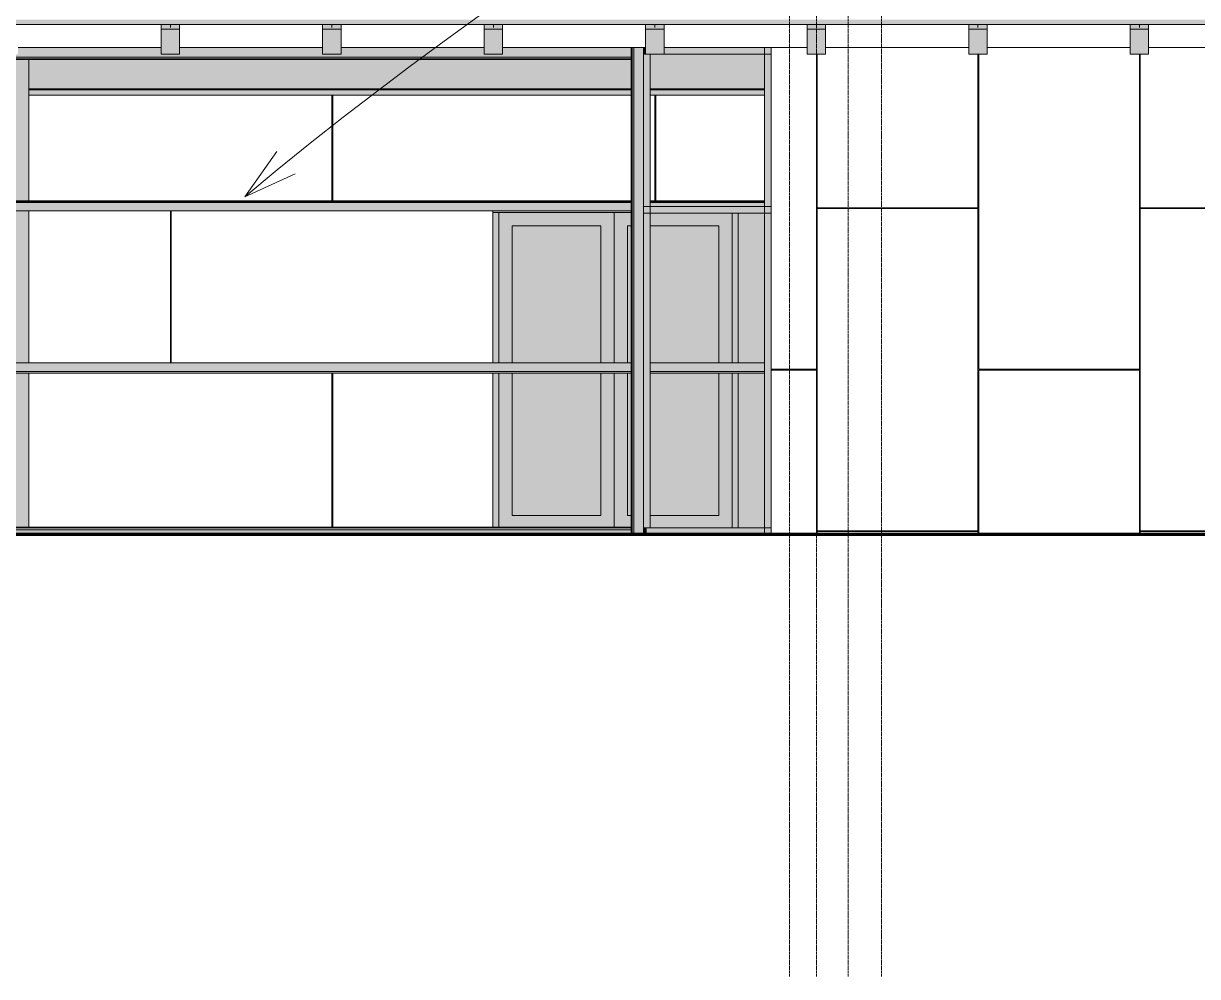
# Model space of a CAD drawing. Header units: inches. Extents: x 20478 to 36684, y -248 to 750.
# Drawn here: x 22113.2 to 22463.9, y -132 to 152.7 of the extents above; entities that cross this region are included whole.
import ezdxf

# ---------------------------------------------------------------- set-up
doc = ezdxf.new("R2010")
doc.units = ezdxf.units.IN
doc.header["$MEASUREMENT"] = 0
doc.linetypes.add('Grid Line 1_2_', pattern=[0.875, 0.5, -0.125, 0.125, -0.125])
for name, color, linetype, lineweight in [('A-CLNG', 13, 'Continuous', 13), ('A-DOOR', 31, 'Continuous', 13), ('A-GLAZ-CURT', 52, 'Continuous', 9), ('A-GLAZ-CWMG', 51, 'Continuous', 9), ('A-ROOF', 132, 'Continuous', 13), ('A-WALL-PATT', 111, 'Continuous', 13), ('C-TOPO', 7, 'Continuous', 9), ('G-ANNO-TEXT', 231, 'Continuous', 9), ('L-SITE-WALL', 31, 'Continuous', 13), ('M-HVAC-DUCT', 70, 'Continuous', 9), ('S-BEAM', 12, 'Continuous', 9), ('S-COLS', 52, 'Continuous', 9), ('S-GRID', 1, 'Continuous', 9)]:
    doc.layers.add(name, color=color, linetype=linetype, lineweight=lineweight)

# ---------------------------------------------------------------- blocks, each defined once
blk = doc.blocks.new('Girt_C - 8_D-1148644-Elevation - West')
at = {"layer": 'S-BEAM'}
h = blk.add_hatch(color=256, dxfattribs=at)
h.paths.add_polyline_path([(22334.55, 48.75), (22334.55, 51.12), (22300.37, 51.12), (22300.37, 48.75)], flags=0)
h.paths.add_polyline_path([(21809.01, 48.75), (22294.74, 48.75), (22294.74, 51.12), (21807.99, 51.12), (21807.99, 48.75)], flags=0)
h = blk.add_hatch(color=256, dxfattribs=at)
h.paths.add_polyline_path([(22294.74, 51.12), (22294.74, 51.3), (21811.9, 51.28), (21811.65, 51.21), (21811.56, 51.12), (22259.28, 51.12)], flags=0)
h.paths.add_polyline_path([(22300.37, 51.12), (22334.55, 51.14), (22334.55, 51.3), (22300.37, 51.28), (22300.37, 51.15)], flags=0)
h = blk.add_hatch(color=256, dxfattribs=at)
h.paths.add_polyline_path([(22334.55, 48.27), (22334.55, 48.75), (22300.37, 48.75), (22300.37, 48.27)], flags=0)
h.paths.add_polyline_path([(21812.39, 48.27), (22294.74, 48.27), (22294.74, 48.75), (21811.56, 48.75), (21811.9, 48.67), (21812.16, 48.46), (21812.22, 48.27)], flags=0)
for p, q in [((22294.74, 51.3), (21807.99, 51.3)), ((22334.55, 51.3), (22300.37, 51.3)), ((21807.99, 48.75), (22294.74, 48.75)), ((21812.21, 48.27), (22294.74, 48.27)), ((22300.37, 48.75), (22334.55, 48.75)), ((22300.37, 48.27), (22334.55, 48.27))]:
    blk.add_line(p, q, dxfattribs=at)
blk = doc.blocks.new('Girt_C - 8_D-1111111-Elevation - West')
at = {"layer": 'S-BEAM'}
h = blk.add_hatch(color=256, dxfattribs=at)
h.paths.add_polyline_path([(22104.34, 99.25), (22294.74, 99.25), (22294.74, 99.73), (21812.22, 99.73), (21812.16, 99.54), (21811.9, 99.33), (21811.81, 99.25), (22026.88, 99.25)], flags=0)
h.paths.add_polyline_path([(22779.3, 99.25), (22779.3, 99.73), (22761.18, 99.73), (22761.18, 99.25), (22762.8, 99.25)], flags=0)
h.paths.add_polyline_path([(21143.93, 99.25), (21143.93, 99.73), (21143.68, 99.73), (21143.68, 99.25)], flags=0)
h.paths.add_polyline_path([(21145.93, 99.25), (21180.12, 99.25), (21180.12, 99.73), (21145.93, 99.73)], flags=0)
h.paths.add_polyline_path([(22759.18, 99.25), (22759.18, 99.73), (22724.99, 99.73), (22724.99, 99.25)], flags=0)
h.paths.add_polyline_path([(21733, 99.25), (21766.07, 99.25), (21766.07, 99.73), (21733, 99.73)], flags=0)
h.paths.add_polyline_path([(22722.99, 99.25), (22722.99, 99.73), (22690.18, 99.73), (22690.18, 99.25)], flags=0)
h.paths.add_polyline_path([(21768.07, 99.25), (21802.25, 99.25), (21802.25, 99.73), (21768.07, 99.73)], flags=0)
h.paths.add_polyline_path([(22685.43, 99.25), (22685.43, 99.73), (22652.62, 99.73), (22652.62, 99.25)], flags=0)
h.paths.add_polyline_path([(22650.62, 99.25), (22650.62, 99.73), (22616.43, 99.73), (22616.43, 99.25), (22646.6, 99.25)], flags=0)
h.paths.add_polyline_path([(21804.37, 99.25), (21804.35, 99.54), (21804.25, 99.73), (21804.25, 99.25)], flags=0)
h.paths.add_polyline_path([(22614.43, 99.25), (22614.43, 99.73), (22580.24, 99.73), (22580.24, 99.25)], flags=0)
h.paths.add_polyline_path([(22578.24, 99.25), (22578.24, 99.73), (22545.18, 99.73), (22545.18, 99.25), (22569.14, 99.25)], flags=0)
h.paths.add_polyline_path([(22543.18, 99.25), (22543.18, 99.73), (22542.93, 99.73), (22542.93, 99.25)], flags=0)
h.paths.add_polyline_path([(22334.55, 99.25), (22334.55, 99.73), (22300.37, 99.73), (22300.37, 99.25)], flags=0)
h = blk.add_hatch(color=256, dxfattribs=at)
h.paths.add_polyline_path([(21143.93, 96.88), (21143.93, 99.25), (21143.68, 99.25), (21143.68, 96.88)], flags=0)
h.paths.add_polyline_path([(22181.81, 96.88), (22294.74, 96.88), (22294.74, 99.25), (21807.99, 99.25), (21807.99, 96.88), (22104.34, 96.88)], flags=0)
h.paths.add_polyline_path([(22543.18, 96.88), (22543.18, 99.25), (22542.93, 99.25), (22542.93, 96.88)], flags=0)
h.paths.add_polyline_path([(21804.37, 96.88), (21804.37, 99.25), (21804.25, 99.25), (21804.25, 96.88)], flags=0)
h.paths.add_polyline_path([(22685.43, 98), (22685.43, 99.25), (22652.62, 99.25), (22652.62, 98), (22653.99, 98)], flags=0)
h.paths.add_polyline_path([(22646.6, 98), (22650.62, 98), (22650.62, 99.25), (22616.43, 99.25), (22616.43, 98)], flags=0)
h.paths.add_polyline_path([(21766.07, 98), (21766.07, 99.25), (21733, 99.25), (21733, 98)], flags=0)
h.paths.add_polyline_path([(22614.43, 98), (22614.43, 99.25), (22580.24, 99.25), (22580.24, 98)], flags=0)
h.paths.add_polyline_path([(21794.48, 98), (21802.25, 98), (21802.25, 99.25), (21768.07, 99.25), (21768.07, 98)], flags=0)
h.paths.add_polyline_path([(22569.14, 98), (22578.24, 98), (22578.24, 99.25), (22545.18, 99.25), (22545.18, 98), (22549.77, 98)], flags=0)
h.paths.add_polyline_path([(21174.76, 98), (21180.12, 98), (21180.12, 99.25), (21145.93, 99.25), (21145.93, 98), (21155.39, 98)], flags=0)
h.paths.add_polyline_path([(22690.18, 98), (22722.99, 98), (22722.99, 99.25), (22690.18, 99.25)], flags=0)
h.paths.add_polyline_path([(22759.18, 98), (22759.18, 99.25), (22724.99, 99.25), (22724.99, 98)], flags=0)
h.paths.add_polyline_path([(22300.37, 98), (22334.55, 98), (22334.55, 99.25), (22300.37, 99.25)], flags=0)
h.paths.add_polyline_path([(22761.18, 98), (22779.3, 98), (22779.3, 99.25), (22761.18, 99.25)], flags=0)
h = blk.add_hatch(color=256, dxfattribs=at)
h.paths.add_polyline_path([(21833.21, 96.7), (22294.74, 96.75), (22294.74, 96.88), (21811.56, 96.88), (21811.76, 96.75), (21812, 96.7), (21813.85, 96.7)], flags=0)
h.paths.add_polyline_path([(22543.18, 96.7), (22543.18, 96.88), (22542.93, 96.87), (22542.93, 96.7)], flags=0)
h.paths.add_polyline_path([(21143.68, 96.7), (21143.93, 96.75), (21143.93, 96.88), (21143.68, 96.88), (21143.68, 96.7)], flags=0)
h.paths.add_polyline_path([(21804.25, 96.7), (21804.37, 96.75), (21804.37, 96.88), (21804.25, 96.88), (21804.25, 96.72)], flags=0)
for p, q in [((22294.74, 99.25), (21807.99, 99.25)), ((21812.21, 99.73), (22294.74, 99.73)), ((22300.37, 99.73), (22334.55, 99.73)), ((22334.55, 99.25), (22300.37, 99.25)), ((21807.99, 96.7), (22294.74, 96.7))]:
    blk.add_line(p, q, dxfattribs=at)
blk = doc.blocks.new('Rectangular Mullion - Profile_Polycarbonate_Upper and left-1148458-Elevation - West')
at = {"layer": 'A-GLAZ-CWMG'}
for points in [[(22259.28, 142.67), (22294.74, 142.67), (22294.74, 145.5), (22256.3, 145.5), (22256.3, 143.48), (22250.8, 143.48), (22250.8, 145.5), (22208.05, 145.5), (22208.05, 143.48), (22202.55, 143.48), (22202.55, 145.5), (22159.8, 145.5), (22159.8, 143.48), (22154.3, 143.48), (22154.3, 145.5), (22111.55, 145.5), (22111.55, 143.48), (22106.05, 143.48), (22106.05, 145.5), (22063.3, 145.5), (22063.3, 143.48), (22057.8, 143.48), (22057.8, 145.5), (22015.05, 145.5), (22015.05, 143.48), (22009.55, 143.48), (22009.55, 145.5), (21966.8, 145.5), (21966.8, 143.48), (21961.3, 143.48), (21961.3, 145.5), (21918.55, 145.5), (21918.55, 143.48), (21913.05, 143.48), (21913.05, 145.5), (21870.3, 145.5), (21870.3, 143.48), (21864.8, 143.48), (21864.8, 145.5), (21822.05, 145.5), (21822.05, 143.48), (21816.55, 143.48), (21816.55, 145.5), (21807.99, 145.5), (21807.99, 142.67), (22256.3, 142.67)], [(21988.15, 142.13), (22294.74, 142.13), (22294.74, 142.67), (21807.99, 142.67), (21807.99, 142.13), (21949.41, 142.13)], [(22259.28, 141.88), (22294.74, 141.88), (22294.74, 142.13), (21807.99, 142.13), (21807.99, 141.88), (22220.54, 141.88)]]:
    blk.add_hatch(color=256, dxfattribs=at).paths.add_polyline_path(points, flags=0)
for p, q in [((22111.55, 145.5), (22154.3, 145.5)), ((22159.8, 145.5), (22202.55, 145.5)), ((22208.05, 145.5), (22250.8, 145.5)), ((22256.3, 145.5), (22294.74, 145.5)), ((22294.74, 145.5), (22294.74, 142.67)), ((21807.99, 142.67), (22294.74, 142.67)), ((21807.99, 142.13), (22294.74, 142.13)), ((21807.99, 141.88), (22294.74, 141.88)), ((22294.74, 142.13), (22294.74, 141.88))]:
    blk.add_line(p, q, dxfattribs=at)
blk = doc.blocks.new('Rectangular Mullion - Profile_Polycarbonate_Lower-1148459-Elevation - West')
at = {"layer": 'A-GLAZ-CWMG'}
for points in [[(21949.41, 1.99), (22294.74, 1.99), (22294.74, 2.24), (21807.99, 2.24), (21807.99, 1.99), (21871.95, 1.99)], [(21807.99, 1.46), (22294.74, 1.46), (22294.74, 1.99), (21807.99, 1.99)], [(21949.41, 0), (22294.74, 0), (22294.74, 1.46), (21807.99, 1.46), (21807.99, 0), (21871.95, 0)]]:
    blk.add_hatch(color=256, dxfattribs=at).paths.add_polyline_path(points, flags=0)
for p, q in [((22294.74, 2.24), (21807.99, 2.24)), ((22294.74, 1.99), (21807.99, 1.99)), ((22294.74, 1.46), (21807.99, 1.46)), ((22294.74, 2.24), (22294.74, 1.99)), ((22294.74, 1.46), (22294.74, 0))]:
    blk.add_line(p, q, dxfattribs=at)
blk = doc.blocks.new('Rectangular Mullion - Profile_Polycarbonate_Upper and left-1180549-Elevation - West')
at = {"layer": 'A-GLAZ-CWMG'}
for points in [[(22294.99, 0), (22294.99, 145.49), (22294.74, 145.49), (22294.74, 0)], [(22295.53, 0), (22295.53, 145.49), (22294.99, 145.49), (22294.99, 0)], [(22298.37, 0), (22298.37, 145.5), (22295.53, 145.5), (22295.53, 0)]]:
    blk.add_hatch(color=256, dxfattribs=at).paths.add_polyline_path(points, flags=0)
for p, q in [((22294.99, 145.49), (22294.99, 0)), ((22295.53, 145.5), (22298.37, 145.5)), ((22295.53, 145.5), (22295.53, 0)), ((22294.74, 142.67), (22294.74, 1.46))]:
    blk.add_line(p, q, dxfattribs=at)
blk = doc.blocks.new('Rectangular Mullion - Exterior 2_ x 4_5_-1146643-Elevation - West')
at = {"layer": 'A-GLAZ-CWMG'}
blk.add_hatch(color=256, dxfattribs=at).paths.add_polyline_path([(22299.05, 143.5), (22299.05, 145.5), (22298.37, 145.5), (22298.37, 143.5)], flags=0)
for p, q in [((22298.37, 143.5), (22298.37, 145.5)), ((22299.05, 145.5), (22298.37, 145.5)), ((22299.05, 143.5), (22298.37, 143.5))]:
    blk.add_line(p, q, dxfattribs=at)
blk = doc.blocks.new('Rectangular Mullion - Exterior 2_ x 4_5_-1142339-Elevation - West')
at = {"layer": 'A-GLAZ-CWMG'}
blk.add_hatch(color=256, dxfattribs=at).paths.add_polyline_path([(22300.37, 2), (22300.37, 97), (22298.37, 97), (22298.37, 2)], flags=0)
for p, q in [((22298.37, 97), (22298.37, 2)), ((22300.37, 97), (22300.37, 2)), ((22300.37, 2), (22298.37, 2))]:
    blk.add_line(p, q, dxfattribs=at)
blk = doc.blocks.new('Rectangular Mullion - Exterior 2_ x 4_5_-1142340-Elevation - West')
at = {"layer": 'A-GLAZ-CWMG'}
blk.add_hatch(color=256, dxfattribs=at).paths.add_polyline_path([(22298.37, 97), (22300.37, 97), (22300.37, 143.48), (22298.37, 143.5), (22298.37, 115.55)], flags=0)
for p, q in [((22298.37, 143.5), (22299.05, 143.5)), ((22298.37, 143.5), (22298.37, 97)), ((22300.37, 143.48), (22300.37, 97))]:
    blk.add_line(p, q, dxfattribs=at)
blk = doc.blocks.new('Rectangular Mullion - Exterior 2_ x 4_5_-1146634-Elevation - West')
at = {"layer": 'A-GLAZ-CWMG'}
blk.add_hatch(color=256, dxfattribs=at).paths.add_polyline_path([(22336.55, 97), (22336.55, 145.5), (22334.55, 145.5), (22334.55, 97)], flags=0)
for p, q in [((22334.55, 145.5), (22336.55, 145.5)), ((22334.55, 97), (22334.55, 145.5)), ((22336.55, 97), (22336.55, 145.5))]:
    blk.add_line(p, q, dxfattribs=at)
blk = doc.blocks.new('Rectangular Mullion - Exterior 2_ x 4_5_-1146635-Elevation - West')
at = {"layer": 'A-GLAZ-CWMG'}
blk.add_hatch(color=256, dxfattribs=at).paths.add_polyline_path([(22334.55, 0), (22336.55, 0), (22336.55, 97), (22334.55, 97), (22334.55, 76.5)], flags=0)
for p, q in [((22334.55, 0), (22334.55, 97)), ((22336.55, 0), (22336.55, 97))]:
    blk.add_line(p, q, dxfattribs=at)
blk = doc.blocks.new('W-Wide Flange - W12X19-1098423-Elevation - West')
at = {"layer": 'S-BEAM'}
h = blk.add_hatch(color=256, dxfattribs=at)
h.paths.add_polyline_path([(21149.8, 133.73), (21180.12, 133.73), (21180.12, 143.5), (21149.8, 143.5), (21149.8, 135.08)], flags=0)
h.paths.add_polyline_path([(22102.8, 133.73), (22102.8, 141.88), (21873.55, 141.88), (21873.55, 133.73), (22065.61, 133.73)], flags=0)
h.paths.add_polyline_path([(22778.8, 133.73), (22778.8, 143.5), (22761.18, 143.5), (22761.18, 133.73), (22762.8, 133.73)], flags=0)
h.paths.add_polyline_path([(22114.8, 133.73), (22294.74, 133.73), (22294.74, 141.88), (22114.8, 141.88), (22114.8, 135.08)], flags=0)
h.paths.add_polyline_path([(22733.3, 133.73), (22759.18, 133.73), (22759.18, 143.5), (22738.8, 143.5), (22738.8, 142.48), (22733.3, 142.48), (22733.3, 143.5), (22724.99, 143.5), (22724.99, 133.73)], flags=0)
h.paths.add_polyline_path([(21733, 133.73), (21766.07, 133.73), (21766.07, 143.5), (21733, 143.5), (21733, 135.08)], flags=0)
h.paths.add_polyline_path([(22690.18, 133.73), (22722.99, 133.73), (22722.99, 143.5), (22690.55, 143.5), (22690.55, 142.48), (22690.18, 142.48)], flags=0)
h.paths.add_polyline_path([(21768.07, 133.73), (21802.25, 133.73), (21802.25, 143.5), (21768.07, 143.5), (21768.07, 135.08)], flags=0)
h.paths.add_polyline_path([(22685.43, 133.73), (22685.43, 142.48), (22685.05, 142.48), (22685.05, 143.5), (22652.62, 143.5), (22652.62, 133.73), (22685.34, 133.73)], flags=0)
h.paths.add_polyline_path([(21812.25, 133.73), (21861.55, 133.73), (21861.55, 141.88), (21812.25, 141.88), (21812.25, 135.08)], flags=0)
h.paths.add_polyline_path([(22646.6, 133.73), (22650.62, 133.73), (22650.62, 143.5), (22642.3, 143.5), (22642.3, 142.48), (22636.8, 142.48), (22636.8, 143.5), (22616.43, 143.5), (22616.43, 133.73), (22642.3, 133.73)], flags=0)
h.paths.add_polyline_path([(22300.37, 133.73), (22334.55, 133.73), (22334.55, 143.5), (22300.37, 143.48), (22300.37, 135.08)], flags=0)
h.paths.add_polyline_path([(22588.55, 133.73), (22614.43, 133.73), (22614.43, 143.5), (22594.05, 143.5), (22594.05, 142.48), (22588.55, 142.48), (22588.55, 143.5), (22580.24, 143.5), (22580.24, 133.73)], flags=0)
h.paths.add_polyline_path([(22549.05, 133.73), (22578.24, 133.73), (22578.24, 143.5), (22549.05, 143.5), (22549.05, 135.08)], flags=0)
h.paths.add_polyline_path([(21804.3, 144), (21804.37, 144), (21804.35, 144.18), (21804.25, 144.18), (21804.29, 144)], flags=0)
h = blk.add_hatch(color=256, dxfattribs=at)
h.paths.add_polyline_path([(22762.8, 133.2), (22778.8, 133.22), (22778.8, 133.73), (22761.18, 133.73), (22761.18, 133.2)], flags=0)
h.paths.add_polyline_path([(21910.68, 133.2), (22102.8, 133.24), (22102.8, 133.73), (21873.55, 133.73), (21873.55, 133.2)], flags=0)
h.paths.add_polyline_path([(21861.55, 133.2), (21861.55, 133.73), (21812.25, 133.73), (21812.25, 133.2), (21852.58, 133.2)], flags=0)
h.paths.add_polyline_path([(22114.8, 133.2), (22294.74, 133.23), (22294.74, 133.73), (22114.8, 133.73), (22114.8, 133.21)], flags=0)
h.paths.add_polyline_path([(22759.18, 133.2), (22759.18, 133.73), (22724.99, 133.73), (22724.99, 133.2)], flags=0)
h.paths.add_polyline_path([(22300.37, 133.2), (22334.55, 133.23), (22334.55, 133.73), (22300.37, 133.73), (22300.37, 133.21)], flags=0)
h.paths.add_polyline_path([(21802.25, 133.2), (21802.25, 133.73), (21768.07, 133.73), (21768.07, 133.2), (21794.48, 133.2)], flags=0)
h.paths.add_polyline_path([(22549.05, 133.2), (22578.24, 133.23), (22578.24, 133.73), (22549.05, 133.73), (22549.05, 133.2)], flags=0)
h.paths.add_polyline_path([(21766.07, 133.2), (21766.07, 133.73), (21733, 133.73), (21733, 133.2), (21755.75, 133.2)], flags=0)
h.paths.add_polyline_path([(22580.24, 133.2), (22614.43, 133.22), (22614.43, 133.73), (22580.24, 133.73), (22580.24, 133.2)], flags=0)
h.paths.add_polyline_path([(22616.43, 133.2), (22650.62, 133.22), (22650.62, 133.73), (22616.43, 133.73), (22616.43, 133.2)], flags=0)
h.paths.add_polyline_path([(21149.8, 133.2), (21180.12, 133.22), (21180.12, 133.73), (21149.8, 133.71), (21149.8, 133.22)], flags=0)
h.paths.add_polyline_path([(22652.62, 133.2), (22685.43, 133.22), (22685.43, 133.73), (22652.62, 133.73), (22652.62, 133.2)], flags=0)
h.paths.add_polyline_path([(22690.18, 133.2), (22722.99, 133.22), (22722.99, 133.73), (22690.18, 133.73), (22690.18, 133.2)], flags=0)
h = blk.add_hatch(color=256, dxfattribs=at)
h.paths.add_polyline_path([(22762.8, 132.85), (22778.8, 132.85), (22778.8, 133.2), (22761.18, 133.2), (22761.18, 132.85)], flags=0)
h.paths.add_polyline_path([(21155.39, 132.85), (21180.12, 132.85), (21180.12, 133.2), (21149.8, 133.2), (21149.8, 132.85)], flags=0)
h.paths.add_polyline_path([(21733, 132.85), (21766.07, 132.85), (21766.07, 133.2), (21733, 133.2)], flags=0)
h.paths.add_polyline_path([(22759.18, 132.85), (22759.18, 133.2), (22724.99, 133.2), (22724.99, 132.85)], flags=0)
h.paths.add_polyline_path([(22722.99, 132.85), (22722.99, 133.2), (22690.18, 133.2), (22690.18, 132.85)], flags=0)
h.paths.add_polyline_path([(21768.07, 132.85), (21802.25, 132.85), (21802.25, 133.2), (21768.07, 133.2)], flags=0)
h.paths.add_polyline_path([(22685.43, 132.85), (22685.43, 133.2), (22652.62, 133.2), (22652.62, 132.85), (22685.34, 132.85)], flags=0)
h.paths.add_polyline_path([(21812.25, 132.85), (21861.55, 132.85), (21861.55, 133.2), (21812.25, 133.2)], flags=0)
h.paths.add_polyline_path([(22650.62, 132.85), (22650.62, 133.2), (22616.43, 133.2), (22616.43, 132.85), (22646.6, 132.85)], flags=0)
h.paths.add_polyline_path([(21873.55, 132.85), (22102.8, 132.85), (22102.8, 133.2), (21873.55, 133.2)], flags=0)
h.paths.add_polyline_path([(22614.43, 132.85), (22614.43, 133.2), (22580.24, 133.2), (22580.24, 132.85)], flags=0)
h.paths.add_polyline_path([(22578.24, 132.85), (22578.24, 133.2), (22549.05, 133.2), (22549.05, 132.85), (22569.14, 132.85)], flags=0)
h.paths.add_polyline_path([(22334.55, 132.85), (22334.55, 133.2), (22300.37, 133.2), (22300.37, 132.85)], flags=0)
h.paths.add_polyline_path([(22294.74, 132.85), (22294.74, 133.2), (22114.8, 133.2), (22114.8, 132.85), (22259.28, 132.85)], flags=0)
for p, q in [((22114.8, 133.2), (22294.74, 133.2)), ((22114.8, 132.85), (22294.74, 132.85)), ((22300.37, 133.2), (22334.55, 133.2)), ((22300.37, 132.85), (22334.55, 132.85))]:
    blk.add_line(p, q, dxfattribs=at)
blk = doc.blocks.new('Rectangular Mullion - Exterior 2_ x 4_5_-1146644-Elevation - West')
at = {"layer": 'A-GLAZ-CWMG'}
blk.add_hatch(color=256, dxfattribs=at).paths.add_polyline_path([(22299.37, 0), (22336.55, 0), (22336.55, 2), (22299.37, 2)], flags=0)
for p, q in [((22299.37, 2), (22336.55, 2)), ((22336.55, 2), (22336.55, 0))]:
    blk.add_line(p, q, dxfattribs=at)
blk = doc.blocks.new('Rectangular Mullion - Exterior 2_ x 4_5_-1146645-Elevation - West')
at = {"layer": 'A-GLAZ-CWMG'}
blk.add_hatch(color=256, dxfattribs=at).paths.add_polyline_path([(22336.55, 96), (22336.55, 98), (22299.37, 98), (22299.37, 96)], flags=0)
for p, q in [((22336.55, 98), (22299.37, 98)), ((22336.55, 96), (22299.37, 96)), ((22336.55, 98), (22336.55, 96))]:
    blk.add_line(p, q, dxfattribs=at)
blk = doc.blocks.new('Rectangular Mullion - Exterior 2_ x 4_5_-1142334-Elevation - West')
at = {"layer": 'A-GLAZ-CWMG'}
blk.add_hatch(color=256, dxfattribs=at).paths.add_polyline_path([(22336.55, 98), (22336.55, 143.5), (22334.55, 143.5), (22334.55, 98)], flags=0)
for p, q in [((22334.55, 143.5), (22336.55, 143.5)), ((22334.55, 143.5), (22334.55, 98)), ((22336.55, 143.5), (22336.55, 98)), ((22336.55, 98), (22334.55, 98))]:
    blk.add_line(p, q, dxfattribs=at)
blk = doc.blocks.new('Rectangular Mullion - Exterior 2_ x 4_5_-1146646-Elevation - West')
at = {"layer": 'A-GLAZ-CWMG'}
blk.add_hatch(color=256, dxfattribs=at).paths.add_polyline_path([(22336.55, 143.5), (22336.55, 145.5), (22304.55, 145.5), (22304.55, 143.5), (22317.37, 143.5)], flags=0)
for p, q in [((22336.55, 145.5), (22304.55, 145.5)), ((22336.55, 145.5), (22336.55, 143.5)), ((22336.55, 143.5), (22304.55, 143.5))]:
    blk.add_line(p, q, dxfattribs=at)
blk = doc.blocks.new('Rectangular Mullion - Exterior 2_ x 4_5_-1146647-Elevation - West')
at = {"layer": 'A-GLAZ-CWMG'}
blk.add_hatch(color=256, dxfattribs=at).paths.add_polyline_path([(22298.37, 0), (22299.37, 0), (22299.37, 2), (22298.37, 2)], flags=0)
for p, q in [((22298.37, 0), (22298.37, 2)), ((22298.37, 2), (22299.37, 2))]:
    blk.add_line(p, q, dxfattribs=at)
blk = doc.blocks.new('Rectangular Mullion - Exterior 2_ x 4_5_-1115231-Elevation - West')
at = {"layer": 'A-GLAZ-CWMG'}
blk.add_hatch(color=256, dxfattribs=at).paths.add_polyline_path([(22300.37, 2), (22300.37, 96), (22298.37, 96), (22298.37, 2)], flags=0)
for p, q in [((22298.37, 96), (22300.37, 96)), ((22298.37, 96), (22298.37, 2)), ((22300.37, 96), (22300.37, 2)), ((22300.37, 2), (22298.37, 2))]:
    blk.add_line(p, q, dxfattribs=at)
blk = doc.blocks.new('Rectangular Mullion - Exterior 2_ x 4_5_-V8-Elevation - West')
at = {"layer": 'A-GLAZ-CWMG'}
blk.add_hatch(color=256, dxfattribs=at).paths.add_polyline_path([(22298.37, 98), (22300.37, 98), (22300.37, 143.48), (22298.37, 143.5), (22298.37, 115.55)], flags=0)
for p, q in [((22298.37, 143.5), (22299.05, 143.5)), ((22298.37, 143.5), (22298.37, 98)), ((22300.37, 143.48), (22300.37, 98)), ((22300.37, 98), (22298.37, 98))]:
    blk.add_line(p, q, dxfattribs=at)
blk = doc.blocks.new('Dimension Lumber - 5_5 x 7_5 Glulam-1165140-Elevation - West')
at = {"layer": 'S-BEAM'}
for points in [[(22497.55, 150.98), (22497.55, 152.35), (22492.05, 152.35), (22492.05, 150.98)], [(22497.55, 143.48), (22497.55, 150.98), (22492.05, 150.98), (22492.05, 143.48)]]:
    blk.add_hatch(color=256, dxfattribs=at).paths.add_polyline_path(points, flags=0)
for p, q in [((22492.05, 152.35), (22492.05, 150.98)), ((22497.55, 150.98), (22492.05, 150.98)), ((22492.05, 150.98), (22492.05, 143.48)), ((22497.55, 150.98), (22497.55, 152.35)), ((22497.55, 143.48), (22497.55, 150.98)), ((22492.05, 143.48), (22497.55, 143.48))]:
    blk.add_line(p, q, dxfattribs=at)
blk = doc.blocks.new('Door_Single_Storefront - one-1179500-Elevation - West')
at = {"layer": 'A-DOOR'}
h = blk.add_hatch(color=256, dxfattribs=at)
h.paths.add_polyline_path([(22255.18, 2.24), (22289.62, 2.24), (22289.62, 48.27), (22285.62, 48.27), (22285.62, 5.75), (22259.18, 5.75), (22259.18, 48.27), (22255.18, 48.27)], flags=0)
h.paths.add_polyline_path([(22255.18, 51.3), (22259.18, 51.3), (22259.18, 92.25), (22285.62, 92.25), (22285.62, 51.3), (22289.62, 51.3), (22289.62, 96.25), (22255.18, 96.25), (22255.18, 76.5)], flags=0)
h = blk.add_hatch(color=256, dxfattribs=at)
h.paths.add_polyline_path([(22259.28, 5.75), (22285.62, 5.75), (22285.62, 48.27), (22259.18, 48.27), (22259.18, 5.75)], flags=0)
h.paths.add_polyline_path([(22259.28, 51.3), (22285.62, 51.3), (22285.62, 92.25), (22259.18, 92.25), (22259.18, 51.3)], flags=0)
for p, q in [((22289.62, 51.3), (22289.62, 96.25)), ((22259.18, 51.3), (22259.18, 92.25)), ((22259.18, 92.25), (22285.62, 92.25)), ((22285.62, 92.25), (22285.62, 51.3)), ((22259.18, 5.75), (22259.18, 48.27)), ((22285.62, 48.27), (22285.62, 5.75)), ((22289.62, 2.24), (22289.62, 48.27)), ((22285.62, 5.75), (22259.18, 5.75))]:
    blk.add_line(p, q, dxfattribs=at)
blk = doc.blocks.new('Door_Single_Storefront - one-1179728-Elevation - West')
at = {"layer": 'A-DOOR'}
h = blk.add_hatch(color=256, dxfattribs=at)
h.paths.add_polyline_path([(22324.68, 2), (22324.93, 2), (22324.93, 48.27), (22320.93, 48.27), (22320.93, 5.75), (22300.37, 5.75), (22300.37, 2), (22322.97, 2)], flags=0)
h.paths.add_polyline_path([(22294.74, 2.24), (22294.74, 5.75), (22293.62, 5.75), (22293.62, 48.27), (22289.62, 48.27), (22289.62, 2.24), (22290.11, 2.24)], flags=0)
h.paths.add_polyline_path([(22289.62, 51.3), (22293.62, 51.3), (22293.62, 92.25), (22294.74, 92.25), (22294.74, 96.25), (22289.62, 96.25), (22289.62, 76.5)], flags=0)
h.paths.add_polyline_path([(22322.94, 51.3), (22324.93, 51.3), (22324.92, 96), (22300.37, 96), (22300.37, 92.25), (22320.93, 92.25), (22320.93, 51.3)], flags=0)
h = blk.add_hatch(color=256, dxfattribs=at)
h.paths.add_polyline_path([(22294.74, 5.75), (22294.74, 48.27), (22293.62, 48.27), (22293.62, 5.75)], flags=0)
h.paths.add_polyline_path([(22300.37, 5.75), (22320.93, 5.75), (22320.93, 48.27), (22300.37, 48.27), (22300.37, 26.31)], flags=0)
h.paths.add_polyline_path([(22293.62, 51.3), (22294.74, 51.3), (22294.74, 92.25), (22293.62, 92.25), (22293.62, 76.5)], flags=0)
h.paths.add_polyline_path([(22320.93, 51.3), (22320.93, 92.25), (22300.37, 92.25), (22300.37, 51.3)], flags=0)
for p, q in [((22289.62, 96.25), (22289.62, 51.3)), ((22293.62, 51.3), (22293.62, 92.25)), ((22293.62, 92.25), (22294.74, 92.25)), ((22300.37, 92.25), (22320.93, 92.25)), ((22320.93, 92.25), (22320.93, 51.3)), ((22289.62, 48.27), (22289.62, 2.24)), ((22293.62, 5.75), (22293.62, 48.27)), ((22320.93, 48.27), (22320.93, 5.75)), ((22294.74, 5.75), (22293.62, 5.75)), ((22320.93, 5.75), (22300.37, 5.75))]:
    blk.add_line(p, q, dxfattribs=at)
blk = doc.blocks.new('System Panel - Interior Glazing-1179649-Elevation - West')
at = {"layer": 'A-GLAZ-CURT'}
h = blk.add_hatch(color=256, dxfattribs=at)
h.paths.add_polyline_path([(22326.68, 2), (22334.55, 2), (22334.55, 48.27), (22326.68, 48.27)], flags=0)
h.paths.add_polyline_path([(22326.68, 51.3), (22334.55, 51.3), (22334.55, 96), (22326.68, 96), (22326.68, 76.5)], flags=0)
blk = doc.blocks.new('Rectangular Mullion - Interior 1_75_ x 4_5_-1179507-Elevation - West')
at = {"layer": 'A-GLAZ-CWMG'}
blk.add_hatch(color=256, dxfattribs=at).paths.add_polyline_path([(22289.62, 96.25), (22289.62, 96.7), (22253.43, 96.7), (22253.43, 96.25), (22259.28, 96.25)], flags=0)
blk.add_line((22253.43, 96.25), (22289.62, 96.25), dxfattribs=at)
blk = doc.blocks.new('Rectangular Mullion - Interior 1_75_ x 4_5_-1179492-Elevation - West')
at = {"layer": 'A-GLAZ-CWMG'}
blk.add_hatch(color=256, dxfattribs=at).paths.add_polyline_path([(22294.74, 96.25), (22294.74, 96.7), (22289.62, 96.7), (22289.62, 96.25)], flags=0)
blk.add_line((22289.62, 96.25), (22294.74, 96.25), dxfattribs=at)
blk = doc.blocks.new('Rectangular Mullion - Interior 1_75_ x 4_5_-1179505-Elevation - West')
at = {"layer": 'A-GLAZ-CWMG'}
h = blk.add_hatch(color=256, dxfattribs=at)
h.paths.add_polyline_path([(22253.43, 2.24), (22255.18, 2.24), (22255.18, 48.27), (22253.43, 48.27)], flags=0)
h.paths.add_polyline_path([(22253.43, 51.3), (22255.18, 51.3), (22255.18, 96.25), (22253.43, 96.25), (22253.43, 76.5)], flags=0)
for p, q in [((22253.43, 96.25), (22255.18, 96.25)), ((22255.18, 51.3), (22255.18, 96.25)), ((22255.18, 2.24), (22255.18, 48.27))]:
    blk.add_line(p, q, dxfattribs=at)
blk = doc.blocks.new('Rectangular Mullion - Interior 1_75_ x 4_5_-1179498-Elevation - West')
at = {"layer": 'A-GLAZ-CWMG'}
h = blk.add_hatch(color=256, dxfattribs=at)
h.paths.add_polyline_path([(22324.93, 2), (22326.68, 2), (22326.68, 48.27), (22324.93, 48.27)], flags=0)
h.paths.add_polyline_path([(22324.93, 51.3), (22326.68, 51.3), (22326.68, 96), (22324.93, 96), (22324.93, 76.5)], flags=0)
for p, q in [((22324.93, 96), (22324.93, 51.3)), ((22326.68, 51.3), (22326.68, 96)), ((22324.93, 48.27), (22324.93, 2)), ((22326.68, 2), (22326.68, 48.27))]:
    blk.add_line(p, q, dxfattribs=at)

msp = doc.modelspace()

# ---------------------------------------------------------------- hatches: boundary and pattern name
at = {"layer": 'A-ROOF', "lineweight": 5}
msp.add_hatch(color=256, dxfattribs=at).paths.add_polyline_path([(20889.05281, 152.35156), (22519.05281, 152.35156), (22519.05281, 153.85286), (20889.05281, 153.85286)], flags=0)
at = {"layer": 'A-WALL-PATT', "lineweight": 9}
h = msp.add_hatch(dxfattribs=at)
h.set_pattern_fill('FP_2', color=256, style=0, pattern_type=2)
h.set_pattern_definition([(0, (22543.18, 1), (-193, 193), [48, -145]), (90, (22543.18, 1), (-193, 1e-14), [96.25, -96.75]), (180, (22591.18, 97.25), (-193, 193), [48, -145]), (90, (22591.18, 1), (-193, 1e-14), [96.25, -96.75]), (180, (22591.18, 97.5), (-193, 193), [48, -145]), (90, (22591.18, 97.5), (-193, 1e-14), [96.25, -96.75]), (0, (22543.18, 193.75), (-193, 193), [48, -145]), (90, (22543.18, 97.5), (-193, 1e-14), [96.25, -96.75]), (0, (22591.43, 49), (-193, 193), [48, -145]), (90, (22591.43, 0.75), (-193, 1e-14), [48.25, -144.75]), (90, (22639.43, 0.75), (-193, 1e-14), [48.25, -144.75]), (0, (22591.43, 145.5), (-193, 193), [48, -145]), (90, (22591.43, 49.25), (-193, 1e-14), [96.25, -96.75]), (180, (22639.43, 49.25), (-193, 193), [48, -145]), (90, (22639.43, 49.25), (-193, 1e-14), [96.25, -96.75]), (90, (22591.43, 145.75), (-193, 1e-14), [48, -145]), (180, (22639.43, 145.75), (-193, 193), [48, -145]), (90, (22639.43, 145.75), (-193, 1e-14), [48, -145]), (0, (22639.68, 1), (-193, 193), [48, -145]), (90, (22639.68, 1), (-193, 1e-14), [96.25, -96.75]), (180, (22687.68, 97.25), (-193, 193), [48, -145]), (90, (22687.68, 1), (-193, 1e-14), [96.25, -96.75]), (180, (22687.68, 97.5), (-193, 193), [48, -145]), (90, (22687.68, 97.5), (-193, 1e-14), [96.25, -96.75]), (180, (22687.68, 193.75), (-193, 193), [48, -145]), (90, (22639.68, 97.5), (-193, 1e-14), [96.25, -96.75]), (0, (22687.93, 49), (-193, 193), [48, -145]), (90, (22687.93, 0.75), (-193, 1e-14), [48.25, -144.75]), (90, (22735.93, 0.75), (-193, 1e-14), [48.25, -144.75]), (0, (22687.93, 145.5), (-193, 193), [48, -145]), (90, (22687.93, 49.25), (-193, 1e-14), [96.25, -96.75]), (180, (22735.93, 49.25), (-193, 193), [48, -145]), (90, (22735.93, 49.25), (-193, 1e-14), [96.25, -96.75]), (90, (22687.93, 145.75), (-193, 1e-14), [48, -145]), (180, (22735.93, 145.75), (-193, 193), [48, -145]), (90, (22735.93, 145.75), (-193, 1e-14), [48, -145])])
h.paths.add_polyline_path([(22336.55281, 0), (22542.92781, 0), (22542.92781, 142.4826), (22540.30281, 142.4826), (22540.30281, 145.5), (22497.55281, 145.5), (22497.55281, 143.4826), (22492.05281, 143.4826), (22492.05281, 145.5), (22449.30281, 145.5), (22449.30281, 143.4826), (22443.80281, 143.4826), (22443.80281, 145.5), (22401.05281, 145.5), (22401.05281, 143.4826), (22395.55281, 143.4826), (22395.55281, 145.5), (22352.80281, 145.5), (22352.80281, 143.4826), (22347.30281, 143.4826), (22347.30281, 145.5), (22336.55281, 145.5), (22336.55281, 2)], flags=0)
h = msp.add_hatch(dxfattribs=at)
h.set_pattern_fill('FP_6', color=256, style=0, pattern_type=2)
h.set_pattern_definition([(90, (21867.43, 532.5), (-193, -193), [48, -145]), (180, (21867.43, 532.5), (-2e-14, -193), [96.25, -96.75]), (270, (21771.18, 580.5), (-193, -193), [48, -145]), (180, (21867.43, 580.5), (-2e-14, -193), [96.25, -96.75]), (270, (21770.93, 580.5), (-193, -193), [48, -145]), (180, (21770.93, 580.5), (-2e-14, -193), [96.25, -96.75]), (90, (21674.68, 532.5), (-193, -193), [48, -145]), (180, (21770.93, 532.5), (-2e-14, -193), [96.25, -96.75]), (90, (21819.43, 580.75), (-193, -193), [48, -145]), (180, (21867.68, 580.75), (-2e-14, -193), [48.25, -144.75]), (180, (21867.68, 628.75), (-2e-14, -193), [48.25, -144.75]), (90, (21722.93, 580.75), (-193, -193), [48, -145]), (180, (21819.18, 580.75), (-2e-14, -193), [96.25, -96.75]), (270, (21819.18, 628.75), (-193, -193), [48, -145]), (180, (21819.18, 628.75), (-2e-14, -193), [96.25, -96.75]), (180, (21722.68, 580.75), (-2e-14, -193), [48, -145]), (270, (21722.68, 628.75), (-193, -193), [48, -145]), (180, (21722.68, 628.75), (-2e-14, -193), [48, -145]), (90, (21867.43, 629), (-193, -193), [48, -145]), (180, (21867.43, 629), (-2e-14, -193), [96.25, -96.75]), (270, (21771.18, 677), (-193, -193), [48, -145]), (180, (21867.43, 677), (-2e-14, -193), [96.25, -96.75]), (270, (21770.93, 677), (-193, -193), [48, -145]), (180, (21770.93, 677), (-2e-14, -193), [96.25, -96.75]), (270, (21674.68, 677), (-193, -193), [48, -145]), (180, (21770.93, 629), (-2e-14, -193), [96.25, -96.75]), (90, (21819.43, 677.25), (-193, -193), [48, -145]), (180, (21867.68, 677.25), (-2e-14, -193), [48.25, -144.75]), (180, (21867.68, 725.25), (-2e-14, -193), [48.25, -144.75]), (90, (21722.93, 677.25), (-193, -193), [48, -145]), (180, (21819.18, 677.25), (-2e-14, -193), [96.25, -96.75]), (270, (21819.18, 725.25), (-193, -193), [48, -145]), (180, (21819.18, 725.25), (-2e-14, -193), [96.25, -96.75]), (180, (21722.68, 677.25), (-2e-14, -193), [48, -145]), (270, (21722.68, 725.25), (-193, -193), [48, -145]), (180, (21722.68, 725.25), (-2e-14, -193), [48, -145])])
h.paths.add_polyline_path([(21768.0655, 2), (21802.253, 2), (21802.253, 96), (21768.0655, 96), (21768.0655, 54.92294)], flags=0)
h.paths.add_polyline_path([(21873.55281, 2.244), (22102.80281, 2.244), (22102.80281, 48.26791), (21873.55281, 48.26791), (21873.55281, 42.98614)], flags=0)
h.paths.add_polyline_path([(21833.21454, 2.244), (21861.55281, 2.244), (21861.55281, 48.26791), (21812.253, 48.26791), (21812.253, 2.244)], flags=0)
h.paths.add_polyline_path([(22114.80281, 2.244), (22253.42781, 2.244), (22253.42781, 48.26791), (22114.80281, 48.26791), (22114.80281, 15.68662)], flags=0)
h.paths.add_polyline_path([(22102.80281, 51.30469), (22102.80281, 96.69531), (21873.55281, 96.69531), (21873.55281, 51.30469), (21949.41304, 51.30469)], flags=0)
h.paths.add_polyline_path([(22181.81004, 51.30469), (22253.42781, 51.30469), (22253.42781, 96.69531), (22114.80281, 96.69531), (22114.80281, 51.30469)], flags=0)
h.paths.add_polyline_path([(21861.55281, 51.30469), (21861.55281, 96.69531), (21812.253, 96.69531), (21812.253, 51.30469), (21833.21454, 51.30469)], flags=0)
h.paths.add_polyline_path([(22334.55281, 99.73209), (22334.55281, 131.2859), (22300.36531, 131.2859), (22300.36531, 99.73209)], flags=0)
h.paths.add_polyline_path([(21733.003, 99.73209), (21766.0655, 99.73209), (21766.0655, 131.2859), (21733.003, 131.2859), (21733.003, 115.39788)], flags=0)
h.paths.add_polyline_path([(22181.81004, 99.73209), (22294.74331, 99.73209), (22294.74331, 131.2859), (22114.80281, 131.2859), (22114.80281, 99.73209)], flags=0)
h.paths.add_polyline_path([(21768.0655, 99.73209), (21802.253, 99.73209), (21802.253, 131.2859), (21768.0655, 131.2859), (21768.0655, 115.55239)], flags=0)
h.paths.add_polyline_path([(21861.55281, 99.73209), (21861.55281, 131.2859), (21812.253, 131.2859), (21812.253, 99.73209), (21833.21454, 99.73209)], flags=0)
h.paths.add_polyline_path([(22102.80281, 99.73209), (22102.80281, 131.2859), (21873.55281, 131.2859), (21873.55281, 99.73209), (22026.87871, 99.73209)], flags=0)
at = {"layer": 'M-HVAC-DUCT', "lineweight": 5}
h = msp.add_hatch(color=256, dxfattribs=at)
h.paths.add_polyline_path([(21873.55281, 131.2859), (22102.80281, 131.32702), (22102.80281, 132.85208), (21873.55281, 132.85208), (21873.55281, 131.36393)], flags=0)
h.paths.add_polyline_path([(21733.003, 131.2859), (21766.0655, 131.2859), (21766.0655, 132.85208), (21733.003, 132.85208), (21733.003, 131.38656)], flags=0)
h.paths.add_polyline_path([(22334.55281, 131.2859), (22334.55281, 132.85208), (22300.36531, 132.85208), (22300.36531, 131.2859)], flags=0)
h.paths.add_polyline_path([(21768.0655, 131.2859), (21802.253, 131.2859), (21802.253, 132.85208), (21768.0655, 132.85208), (21768.0655, 131.38091)], flags=0)
h.paths.add_polyline_path([(21812.253, 131.2859), (21861.55281, 131.2859), (21861.55281, 132.85208), (21812.253, 132.85208), (21812.253, 131.3738)], flags=0)
h.paths.add_polyline_path([(22143.07721, 131.2859), (22294.74331, 131.29611), (22294.74331, 132.85208), (22114.80281, 132.85208), (22114.80281, 131.2859), (22123.71079, 131.2859)], flags=0)
at = {"layer": 'S-COLS', "lineweight": 5}
h = msp.add_hatch(color=256, dxfattribs=at)
h.paths.add_polyline_path([(22102.80281, 2.244), (22114.80281, 2.244), (22114.80281, 48.26791), (22102.80281, 48.26791)], flags=0)
h.paths.add_polyline_path([(22102.80281, 51.30469), (22114.80281, 51.30469), (22114.80281, 96.69531), (22102.80281, 96.69531), (22102.80281, 76.49506)], flags=0)
h.paths.add_polyline_path([(22102.80281, 99.73209), (22114.80281, 99.73209), (22114.80281, 141.878), (22102.80281, 141.878), (22102.80281, 115.55239)], flags=0)

# ---------------------------------------------------------------- linework, layer by layer
at = {"layer": 'A-CLNG'}
msp.add_line((22295.53131, 145.4935), (22294.74331, 145.4935), dxfattribs=at)
at = {"layer": 'A-ROOF'}
msp.add_line((22519.05281, 152.35156), (20889.05281, 152.35156), dxfattribs=at)
at = {"layer": 'C-TOPO', "lineweight": 70}
msp.add_line((22720.92367, 0), (20855.8586, 0), dxfattribs=at)
at = {"layer": 'C-TOPO'}
msp.add_line((22720.92334, 0), (20855.85937, 0), dxfattribs=at)
at = {"layer": 'G-ANNO-TEXT', "color": 145}
for q in [(22188.9004, 114.4089), (22194.34657, 107.78628)]:
    msp.add_line((22179.2655, 100.9349), q, dxfattribs=at)
msp.add_arc((22916.65627, -783.14809), 1151.23754, 90, 129.8306116, dxfattribs=at)
at = {"layer": 'L-SITE-WALL'}
for p, q in [((22347.30281, 145.5), (22336.55281, 145.5)), ((22395.55281, 145.5), (22352.80281, 145.5)), ((22443.80281, 145.5), (22401.05281, 145.5)), ((22492.05281, 145.5), (22449.30281, 145.5)), ((22253.42781, 51.30469), (22253.42781, 96.69531)), ((22253.42781, 2.244), (22253.42781, 48.26791))]:
    msp.add_line(p, q, dxfattribs=at)
at = {"layer": 'M-HVAC-DUCT'}
for p, q in [((22114.80281, 131.2859), (22294.74331, 131.2859)), ((22300.36531, 131.2859), (22334.55281, 131.2859))]:
    msp.add_line(p, q, dxfattribs=at)
at = {"layer": 'S-BEAM'}
for p, q in [((22157.05281, 152.35156), (22157.05281, 151.47566)), ((22205.30281, 152.35156), (22205.30281, 151.47566)), ((22253.55281, 152.35156), (22253.55281, 151.47566)), ((22301.80281, 152.35156), (22301.80281, 151.47566)), ((22350.05281, 152.35156), (22350.05281, 151.47566)), ((22398.30281, 152.35156), (22398.30281, 151.47566)), ((22446.55281, 152.35156), (22446.55281, 151.47566)), ((22294.74331, 99.5), (21807.98731, 99.5)), ((22334.55281, 99.5), (22300.36531, 99.5))]:
    msp.add_line(p, q, dxfattribs=at)
at = {"layer": 'S-COLS'}
for p, q in [((22114.80281, 141.878), (22114.80281, 99.73209)), ((22114.80281, 96.69531), (22114.80281, 51.29408)), ((22114.80281, 48.26791), (22114.80281, 2.244))]:
    msp.add_line(p, q, dxfattribs=at)
at = {"layer": 'S-GRID', "linetype": 'Grid Line 1_2_'}
for p, q in [((22342.05281, -132), (22342.05281, 648.65882)), ((22350.05281, -132), (22350.05281, 648.65882)), ((22359.55281, -132), (22359.55281, 648.65882)), ((22359.55281, -132), (22359.55281, 648.65882)), ((22369.55281, -132), (22369.55281, 648.65882))]:
    msp.add_line(p, q, dxfattribs=at)

# ---------------------------------------------------------------- block references
at = {"layer": 'A-DOOR'}
for name in ['Door_Single_Storefront - one-1179500-Elevation - West', 'Door_Single_Storefront - one-1179728-Elevation - West']:
    msp.add_blockref(name, (0, 0), dxfattribs=at)
at = {"layer": 'A-GLAZ-CURT'}
msp.add_blockref('System Panel - Interior Glazing-1179649-Elevation - West', (0, 0), dxfattribs=at)
at = {"layer": 'A-GLAZ-CWMG'}
for name in ['Rectangular Mullion - Profile_Polycarbonate_Upper and left-1148458-Elevation - West', 'Rectangular Mullion - Profile_Polycarbonate_Upper and left-1180549-Elevation - West', 'Rectangular Mullion - Exterior 2_ x 4_5_-1146643-Elevation - West', 'Rectangular Mullion - Exterior 2_ x 4_5_-1146646-Elevation - West', 'Rectangular Mullion - Exterior 2_ x 4_5_-1146634-Elevation - West', 'Rectangular Mullion - Exterior 2_ x 4_5_-1142340-Elevation - West', 'Rectangular Mullion - Exterior 2_ x 4_5_-V8-Elevation - West', 'Rectangular Mullion - Exterior 2_ x 4_5_-1142334-Elevation - West', 'Rectangular Mullion - Interior 1_75_ x 4_5_-1179507-Elevation - West', 'Rectangular Mullion - Interior 1_75_ x 4_5_-1179505-Elevation - West', 'Rectangular Mullion - Interior 1_75_ x 4_5_-1179492-Elevation - West', 'Rectangular Mullion - Exterior 2_ x 4_5_-1142339-Elevation - West', 'Rectangular Mullion - Exterior 2_ x 4_5_-1115231-Elevation - West', 'Rectangular Mullion - Exterior 2_ x 4_5_-1146645-Elevation - West', 'Rectangular Mullion - Interior 1_75_ x 4_5_-1179498-Elevation - West', 'Rectangular Mullion - Exterior 2_ x 4_5_-1146635-Elevation - West', 'Rectangular Mullion - Profile_Polycarbonate_Lower-1148459-Elevation - West', 'Rectangular Mullion - Exterior 2_ x 4_5_-1146647-Elevation - West', 'Rectangular Mullion - Exterior 2_ x 4_5_-1146644-Elevation - West']:
    msp.add_blockref(name, (0, 0), dxfattribs=at)
at = {"layer": 'S-BEAM'}
for name, p in [('Dimension Lumber - 5_5 x 7_5 Glulam-1165140-Elevation - West', (-337.75, 0)), ('Dimension Lumber - 5_5 x 7_5 Glulam-1165140-Elevation - West', (-289.5, 0)), ('Dimension Lumber - 5_5 x 7_5 Glulam-1165140-Elevation - West', (-241.25, 0)), ('Dimension Lumber - 5_5 x 7_5 Glulam-1165140-Elevation - West', (-193, 0)), ('Dimension Lumber - 5_5 x 7_5 Glulam-1165140-Elevation - West', (-144.75, 0)), ('Dimension Lumber - 5_5 x 7_5 Glulam-1165140-Elevation - West', (-96.5, 0)), ('Dimension Lumber - 5_5 x 7_5 Glulam-1165140-Elevation - West', (-48.25, 0)), ('W-Wide Flange - W12X19-1098423-Elevation - West', (0, 0)), ('Girt_C - 8_D-1111111-Elevation - West', (0, 0)), ('Girt_C - 8_D-1148644-Elevation - West', (0, 0))]:
    msp.add_blockref(name, p, dxfattribs=at)

doc.saveas('drawing.dxf')
